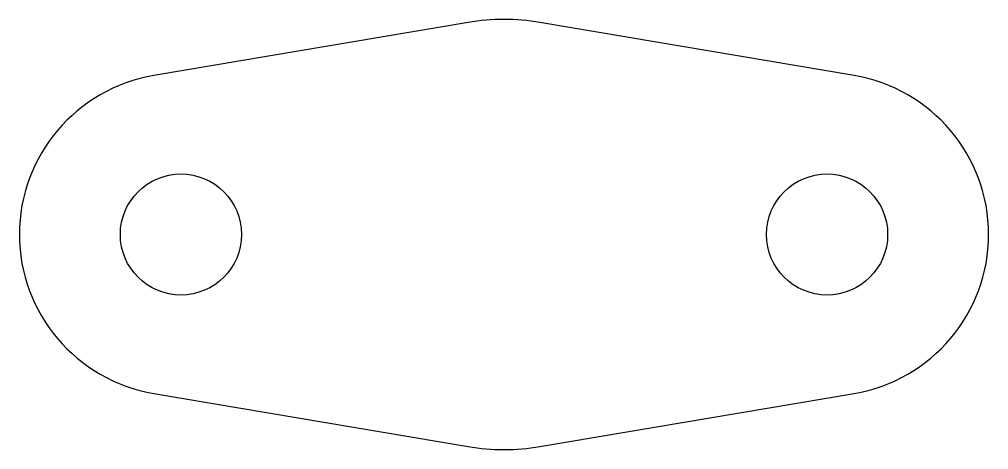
# Model space of a CAD drawing. Header units: millimetres. Extents: x -18 to 18, y -8 to 8.
import ezdxf

# ---------------------------------------------------------------- set-up
doc = ezdxf.new("R2010")
doc.units = ezdxf.units.MM

msp = doc.modelspace()

# ---------------------------------------------------------------- linework, layer by layer
msp.add_lwpolyline([(-13, 5.916, 0.845154), (-13, -5.916), (-1.333, -7.888, 0.08392), (1.333, -7.888), (13, -5.916, 0.845154), (13, 5.916), (1.333, 7.888, 0.08392), (-1.333, 7.888)], format="xyb", close=True)
for centre in [(-12, 0), (12, 0)]:
    msp.add_circle(centre, 2.25)

doc.saveas('drawing.dxf')
